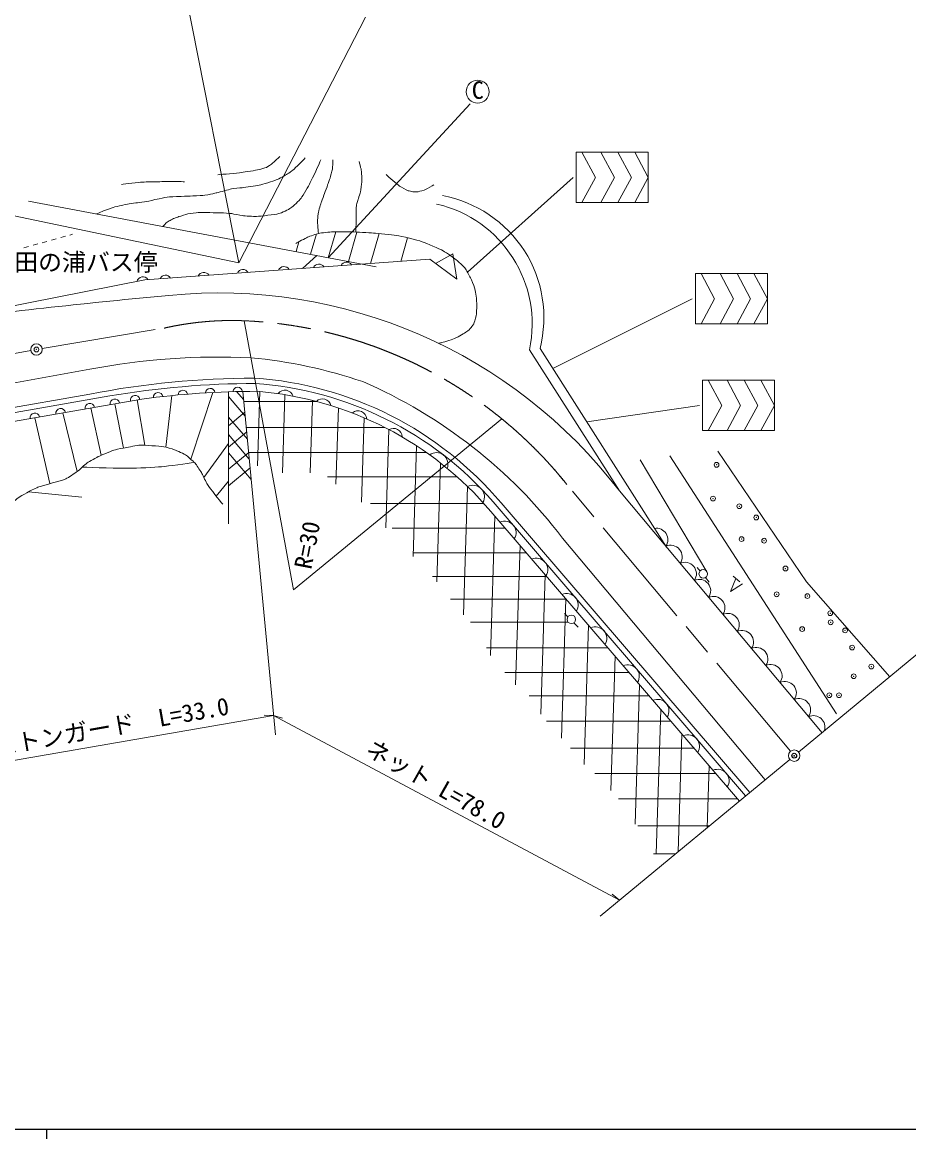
# Model space of a CAD drawing. Units: millimetres, scale not verified. Extents: x 40000 to 680000, y 20000 to 380000.
# Drawn here: x 265470 to 358129, y 204000 to 320684 of the extents above; entities that cross this region are included whole.
import ezdxf
from ezdxf.enums import TextEntityAlignment as Align

# ---------------------------------------------------------------- set-up
doc = ezdxf.new("R2010")
doc.units = ezdxf.units.MM
doc.header["$LTSCALE"] = 1000
doc.header["$PDMODE"] = 32
doc.header["$PDSIZE"] = 500
doc.linetypes.add('CHAIN', pattern=[18.5, 12, -1.5, 3.5, -1.5])
for name, color, linetype, lineweight in [('M-BGD', 7, 'Continuous', 13), ('M-BMK', 2, 'CHAIN', 13), ('M-STR-HTXT', 7, 'Continuous', 13), ('M-TTL-BAND', 7, 'Continuous', 25), ('M-WORK', 1, 'Continuous', 13)]:
    doc.layers.add(name, color=color, linetype=linetype, lineweight=lineweight)
doc.layers.add('M-OTRS', color=6, linetype='Continuous')
doc.styles.add('ＭＳ ゴシック', font='')
doc.styles.get('ＭＳ ゴシック').set_extended_font_data('MS Gothic')

msp = doc.modelspace()

# ---------------------------------------------------------------- linework, layer by layer
at = {"layer": 'M-BGD'}
for centre in [(266943, 286489), (346165, 244029)]:
    msp.add_circle(centre, 600, dxfattribs=at)
msp.add_point((266943, 286489), dxfattribs=at)
at = {"layer": 'M-BMK'}
for p, q in [((267535, 286588), (280292, 288719)), ((266353, 286383), (206628, 275676)), ((345779, 244489), (321097, 273930))]:
    msp.add_line(p, q, dxfattribs=at)
for centre, radius, start, end in [((287369, 257721), 31796, 87.66854, 102.86032), ((286672, 243758), 45776, 38.71717, 87.50757)]:
    msp.add_arc(centre, radius, start, end, dxfattribs=at)
at = {"layer": 'M-OTRS'}
msp.add_point((346165, 244029), dxfattribs=at)
at = {"layer": 'M-STR-HTXT'}
for p, q in [((281851, 327269), (288109, 295548)), ((288109, 295548), (301360, 321235)), ((291934, 246197), (288532, 282102)), ((291741, 248242), (290757, 248256)), ((327909, 228927), (327141, 229542))]:
    msp.add_line(p, q, dxfattribs=at)
for points in [[(291741, 248242), (259076, 242602), (259996, 242948)], [(327909, 228927), (291741, 248242), (292679, 247950)]]:
    msp.add_lwpolyline(points, dxfattribs=at)
at = {"layer": 'M-TTL-BAND'}
for p, q in [((40000, 205000), (579000, 205000)), ((268000, 205000), (268000, 204000))]:
    msp.add_line(p, q, dxfattribs=at)
at = {"layer": 'M-WORK'}
for p, q in [((297449, 296084), (312271, 312175)), ((325392, 304477), (323974, 307106)), ((327376, 304477), (325959, 307106)), ((329154, 304477), (327737, 307106)), ((330907, 304477), (329489, 307106)), ((323057, 304477), (312006, 294559)), ((325392, 304477), (323974, 301849)), ((327376, 304477), (325959, 301849)), ((329154, 304477), (327737, 301849)), ((330907, 304477), (329489, 301849)), ((266109, 302005), (302454, 295138)), ((261898, 301034), (288109, 295548)), ((297449, 296084), (298228, 298791)), ((299569, 295683), (300454, 298758)), ((268040, 297784), (267558, 297651)), ((269004, 298050), (268522, 297917)), ((269968, 298316), (269486, 298183)), ((270729, 298526), (270450, 298449)), ((294085, 296719), (294380, 297743)), ((295595, 296434), (296209, 298566)), ((301855, 295467), (302759, 298603)), ((305034, 295697), (305744, 298161)), ((266112, 297251), (265630, 297118)), ((267076, 297517), (266594, 297384)), ((294760, 294954), (296244, 296312)), ((337840, 291798), (336422, 294427)), ((339824, 291798), (338407, 294427)), ((341602, 291798), (340185, 294427)), ((343355, 291798), (341937, 294427)), ((205890, 279567), (278260, 293762)), ((335505, 291798), (320925, 284505)), ((337840, 291798), (336422, 289169)), ((339824, 291798), (338407, 289169)), ((341602, 291798), (340185, 289169)), ((343355, 291798), (341937, 289169)), ((318487, 286448), (327891, 271697)), ((319589, 286607), (332799, 265843)), ((272543, 284416), (207155, 272694)), ((338580, 280646), (337163, 283274)), ((340565, 280646), (339147, 283274)), ((342343, 280646), (340925, 283274)), ((344095, 280646), (342678, 283274)), ((199671, 269092), (272541, 281829)), ((199737, 268540), (274618, 281628)), ((201637, 267964), (277970, 281306)), ((205961, 268720), (277970, 281306)), ((278289, 276496), (277463, 281217)), ((280480, 276289), (281102, 281673)), ((283077, 275026), (285378, 281995)), ((287008, 268274), (287025, 282065)), ((288775, 279533), (287024, 281578)), ((288616, 281215), (287867, 282089)), ((290060, 274314), (290306, 282090)), ((292656, 273613), (292914, 281763)), ((273708, 275433), (272643, 280375)), ((276030, 276187), (275130, 280809)), ((296258, 281051), (288631, 281051)), ((295572, 273585), (295812, 281166)), ((298257, 272394), (298510, 280378)), ((336246, 280646), (324486, 278909)), ((338580, 280646), (337163, 278017)), ((340565, 280646), (339147, 278017)), ((342343, 280646), (340925, 278017)), ((344095, 280646), (342678, 278017)), ((268332, 272464), (266780, 279350)), ((271209, 273731), (269718, 279863)), ((287021, 278514), (288737, 279936)), ((289004, 277113), (287022, 279429)), ((300944, 270523), (301223, 279345)), ((287018, 276279), (288933, 277864)), ((303348, 278351), (288887, 278351)), ((303477, 267845), (303802, 278116)), ((287018, 276676), (284451, 273118)), ((289201, 275040), (287019, 277588)), ((287015, 273962), (289137, 275719)), ((289403, 272913), (287017, 275699)), ((307719, 275719), (289137, 275719)), ((306314, 264846), (306680, 276423)), ((333144, 275383), (350590, 248404)), ((308799, 262220), (309191, 274625)), ((330044, 274966), (337045, 263261)), ((287013, 272228), (289289, 274113)), ((310930, 273170), (297365, 273170)), ((287013, 272733), (285745, 271157)), ((311588, 258762), (312013, 272163)), ((266125, 271616), (271674, 271037)), ((349071, 246433), (327891, 271697)), ((313726, 270384), (301874, 270384)), ((340430, 239285), (314452, 269550)), ((341086, 239828), (314699, 270568)), ((341510, 240178), (315525, 270451)), ((314415, 254497), (314876, 269056)), ((315945, 267810), (304137, 267810)), ((343129, 241517), (321949, 266781)), ((318151, 265240), (306326, 265240)), ((317039, 251440), (317500, 265999)), ((320288, 262751), (308353, 262751)), ((319671, 248374), (320132, 262933)), ((336011, 263703), (336322, 263329)), ((336891, 262645), (337289, 262167)), ((340462, 262219), (339770, 262800)), ((322321, 260382), (310233, 260382)), ((321824, 245865), (322285, 260424)), ((364555, 259241), (346627, 244411)), ((322517, 257997), (312311, 257997)), ((322162, 258895), (322505, 258550)), ((323131, 257918), (323569, 257477)), ((324191, 243108), (324652, 257667)), ((326679, 255306), (314011, 255306)), ((326997, 240375), (327441, 254417)), ((328879, 252742), (315900, 252742)), ((329535, 236883), (329996, 251442)), ((330987, 250286), (318450, 250286)), ((331748, 233766), (332226, 248844)), ((333266, 247632), (320275, 247632)), ((334017, 233980), (334407, 246303)), ((335678, 244822), (322787, 244822)), ((345702, 243646), (325888, 227256)), ((337050, 236489), (337256, 242984)), ((337947, 242178), (325332, 242178)), ((340228, 239521), (327810, 239521)), ((337315, 236708), (329827, 236708)), ((333758, 233766), (331446, 233766))]:
    msp.add_line(p, q, dxfattribs=at)
for points in [[(323381, 301849), (323381, 307106), (330907, 307106), (330907, 301849)], [(335829, 289169), (335829, 294427), (343355, 294427), (343355, 289169)], [(336570, 278017), (336570, 283274), (344095, 283274), (344095, 278017)]]:
    msp.add_lwpolyline(points, close=True, dxfattribs=at)
for points in [[(278260, 293762), (308074, 295916), (310897, 293834), (310481, 296472), (308652, 295490)], [(315609, 279227), (293817, 261375), (288663, 289490)], [(356149, 252288), (347447, 262207), (338183, 275877)], [(340741, 261986), (339501, 261207), (340052, 262563)]]:
    msp.add_lwpolyline(points, dxfattribs=at)
for centre, radius in [((313071, 313433), 1200), ((336659, 263030), 450), ((322866, 258282), 450)]:
    msp.add_circle(centre, radius, dxfattribs=at)
for centre, radius, start, end in [((307033, 289821), 12961, 345.63877, 79.55915), ((305899, 289142), 12872, 347.91763, 77.06952), ((296469, 294802), 619, 30.49832, 157.76903), ((299362, 295011), 619, 30.49832, 157.76903), ((278064, 293472), 619, 30.49832, 167.61494), ((280444, 293644), 619, 30.49832, 157.76903), ((284433, 293932), 619, 30.49832, 157.76903), ((288531, 294228), 619, 30.49832, 157.76903), ((292821, 294538), 619, 30.49832, 157.76903), ((338665, -348773), 643512, 95.15958, 97.36491), ((286064, 239785), 52611, 37.3415, 95.7488), ((286036, 214250), 71452, 87.32465, 100.88503), ((284584, 234480), 51367, 71.29037, 84.6527), ((289753, 193527), 89964, 89.99419, 101.03034), ((290035, 191446), 91491, 90.13911, 99.70086), ((285117, 281921), 500, 9.9144, 176.32032), ((287990, 282047), 500, 6.24854, 176.32032), ((287284, 246624), 36950, 40.15443, 86.15322), ((287284, 246624), 36400, 41.13288, 86.01584), ((280121, 234869), 52611, 37.3415, 66.54515), ((275130, 280809), 500, 9.9144, 189.9144), ((277267, 281183), 500, 9.9144, 189.9144), ((290006, 192151), 89964, 89.99419, 97.68827), ((279672, 281489), 500, 9.9144, 183.28134), ((282247, 281735), 500, 9.9144, 179.98576), ((287166, 246529), 35700, 40.15443, 85.42369), ((292927, 281329), 903, 18.11898, 143.08214), ((296851, 280425), 903, 13.11898, 134.99131), ((269477, 279821), 500, 9.9144, 189.9144), ((272518, 280353), 500, 9.9144, 189.9144), ((300568, 279174), 903, 4.11898, 131.24397), ((266780, 279350), 500, 9.9144, 189.9144), ((304265, 277340), 903, 1.11898, 120.82749), ((308763, 274506), 1204, 338.62407, 126.04432), ((312576, 271100), 1204, 330.16039, 117.91705), ((315883, 267342), 1204, 327.66847, 113.61518), ((331750, 266603), 1204, 325.158, 99.13541), ((333243, 264823), 1204, 325.158, 114.79218), ((319195, 263483), 1204, 327.66847, 113.61518), ((334735, 263042), 1204, 325.158, 114.79218), ((336228, 261262), 1204, 325.158, 114.79218), ((322371, 259783), 1204, 327.66847, 113.61518), ((337721, 259481), 1204, 325.158, 114.79218), ((339214, 257701), 1204, 325.158, 114.79218), ((325372, 256287), 1204, 327.66847, 113.61518), ((340706, 255920), 1204, 325.158, 114.79218), ((342199, 254140), 1204, 325.158, 114.79218), ((328766, 252332), 1204, 327.66847, 113.61518), ((343692, 252359), 1204, 325.158, 114.79218), ((345184, 250579), 1204, 325.158, 114.79218), ((331869, 248718), 1204, 327.66847, 113.61518), ((346677, 248798), 1204, 325.158, 114.79218), ((348170, 247018), 1204, 341.20376, 114.79218), ((335055, 245007), 1204, 327.66847, 113.61518), ((338147, 241404), 1204, 327.66847, 113.61518)]:
    msp.add_arc(centre, radius, start, end, dxfattribs=at)
for points, knots in [([(295055, 306514), (294808, 306247), (294030, 305479), (293759, 305236), (293658, 305145), (293319, 304917), (293203, 304848), (292971, 304711), (292272, 304307), (292022, 304207), (291675, 304069), (290599, 303750), (290235, 303668), (289882, 303588), (288805, 303448), (288447, 303398), (288225, 303367), (287554, 303307), (287334, 303263), (287027, 303202), (286119, 302954), (285816, 302875), (285728, 302852), (285467, 302774), (285378, 302757), (285170, 302717), (284543, 302609), (284332, 302588), (284067, 302562), (283266, 302532), (283000, 302521), (282767, 302512), (282069, 302499), (281836, 302487), (281590, 302475), (280850, 302434), (280605, 302403), (280396, 302377), (279779, 302247), (279573, 302204), (279346, 302157), (278671, 301992), (278443, 301951), (278259, 301918), (277701, 301857), (277516, 301833), (277342, 301810), (276821, 301747), (276648, 301717), (276481, 301688), (275983, 301574), (275817, 301537), (275649, 301499), (275143, 301392), (274979, 301341), (274773, 301278), (274167, 301051), (273967, 300970), (273820, 300911), (273519, 300785), (273228, 300660)], [0, 0, 0, 0, 1, 1, 1, 2, 2, 2, 3, 3, 3, 4, 4, 4, 5, 5, 5, 6, 6, 6, 7, 7, 7, 8, 8, 8, 9, 9, 9, 10, 10, 10, 11, 11, 11, 12, 12, 12, 13, 13, 13, 14, 14, 14, 15, 15, 15, 16, 16, 16, 17, 17, 17, 18, 18, 18, 19, 19, 19, 20, 20, 20, 20]), ([(296677, 306317), (296477, 305829), (295815, 304393), (295573, 303925), (295400, 303588), (294836, 302596), (294605, 302296), (294426, 302062), (293784, 301448), (293543, 301280), (293315, 301123), (292560, 300756), (292291, 300690), (291834, 300578), (290424, 300425), (289954, 300400), (289650, 300384), (288738, 300451), (288436, 300484), (288218, 300508), (287575, 300659), (287357, 300687), (287136, 300715), (286470, 300760), (286247, 300768), (285772, 300783), (284345, 300815), (283869, 300801), (283649, 300795), (282989, 300712), (282773, 300666), (282583, 300626), (282031, 300435), (281847, 300374), (281732, 300335), (281391, 300216), (281281, 300169), (281184, 300127), (280900, 299984), (280811, 299928), (280733, 299880), (280514, 299715), (280449, 299651), (280391, 299594), (280280, 299471), (280173, 299348)], [0, 0, 0, 0, 1, 1, 1, 2, 2, 2, 3, 3, 3, 4, 4, 4, 5, 5, 5, 6, 6, 6, 7, 7, 7, 8, 8, 8, 9, 9, 9, 10, 10, 10, 11, 11, 11, 12, 12, 12, 13, 13, 13, 14, 14, 14, 15, 15, 15, 15]), ([(292394, 306665), (292251, 306516), (291794, 306096), (291634, 305966), (291513, 305868), (291133, 305595), (290993, 305527), (290850, 305458), (290390, 305323), (290234, 305291), (289868, 305216), (288760, 305037), (288389, 304991), (287892, 304929), (286394, 304788), (285894, 304755)], [0, 0, 0, 0, 1, 1, 1, 2, 2, 2, 3, 3, 3, 4, 4, 4, 5, 5, 5, 5]), ([(297927, 306305), (297938, 306109), (297910, 305519), (297881, 305325), (297853, 305138), (297695, 304590), (297640, 304409), (297596, 304265), (297437, 303841), (297387, 303699), (297324, 303518), (297140, 302974), (297074, 302795), (297009, 302622), (296797, 302108), (296732, 301935), (296701, 301854), (296621, 301606), (296598, 301523), (296560, 301384), (296451, 300967), (296426, 300826), (296398, 300672), (296340, 300204), (296333, 300048), (296326, 299906), (296345, 299479), (296357, 299337), (296369, 299195), (296402, 298895), (296434, 298614)], [0, 0, 0, 0, 1, 1, 1, 2, 2, 2, 3, 3, 3, 4, 4, 4, 5, 5, 5, 6, 6, 6, 7, 7, 7, 8, 8, 8, 9, 9, 9, 10, 10, 10, 10]), ([(300688, 306123), (300733, 305972), (300845, 305510), (300875, 305355), (300896, 305247), (300936, 304921), (300942, 304811), (300951, 304645), (300961, 304143), (300951, 303977), (300939, 303776), (300870, 303176), (300830, 302979), (300802, 302836), (300653, 302424), (300608, 302285), (300582, 302201), (300497, 301949), (300476, 301863), (300451, 301762), (300388, 301455), (300380, 301351), (300367, 301197), (300370, 300734), (300368, 300580), (300363, 300228), (300352, 299450), (300342, 298764)], [0, 0, 0, 0, 1, 1, 1, 2, 2, 2, 3, 3, 3, 4, 4, 4, 5, 5, 5, 6, 6, 6, 7, 7, 7, 8, 8, 8, 9, 9, 9, 9]), ([(308473, 303715), (308319, 303592), (307811, 303284), (307632, 303204), (307482, 303137), (307001, 303011), (306839, 302984), (306733, 302967), (306407, 302974), (306299, 302984), (306197, 302994), (305889, 303046), (305794, 303086), (305610, 303162), (305077, 303439), (304917, 303558), (304615, 303782), (303764, 304522), (303500, 304789)], [0, 0, 0, 0, 1, 1, 1, 2, 2, 2, 3, 3, 3, 4, 4, 4, 5, 5, 5, 6, 6, 6, 6]), ([(275823, 303746), (276265, 303808), (277597, 303950), (278042, 303982), (278400, 304007), (279477, 304025), (279836, 304029), (280327, 304034), (281801, 304034), (282292, 304029), (282378, 304028), (282419, 304025), (282419, 304020)], [0, 0, 0, 0, 1, 1, 1, 2, 2, 2, 3, 3, 3, 4, 4, 4, 4]), ([(294069, 297560), (294302, 297710), (295037, 298108), (295292, 298221), (295515, 298320), (296209, 298566), (296448, 298617), (296741, 298679), (297637, 298768), (297936, 298783), (298332, 298801), (299523, 298795), (299919, 298783), (300369, 298768), (301718, 298686), (302167, 298650), (302648, 298612), (304092, 298499), (304567, 298416), (305118, 298320), (306752, 297931), (307283, 297755), (307738, 297604), (309056, 297016), (309478, 296787), (309792, 296617), (310662, 295993), (310942, 295772), (311112, 295637), (311589, 295188), (311721, 295016), (311866, 294828), (312211, 294200), (312316, 293987), (312416, 293785), (312687, 293165), (312745, 292947), (312818, 292677), (312945, 291844), (312964, 291565), (312983, 291295), (312963, 290482), (312933, 290213), (312912, 290027), (312780, 289478), (312714, 289303), (312670, 289188), (312471, 288875), (312393, 288780), (312315, 288684), (312041, 288428), (311938, 288358), (311719, 288211), (311033, 287807), (310791, 287701), (310511, 287577), (309638, 287284), (309341, 287212), (309252, 287190), (309135, 287163), (308998, 287134)], [0, 0, 0, 0, 1, 1, 1, 2, 2, 2, 3, 3, 3, 4, 4, 4, 5, 5, 5, 6, 6, 6, 7, 7, 7, 8, 8, 8, 9, 9, 9, 10, 10, 10, 11, 11, 11, 12, 12, 12, 13, 13, 13, 14, 14, 14, 15, 15, 15, 16, 16, 16, 17, 17, 17, 18, 18, 18, 19, 19, 19, 20, 20, 20, 20]), ([(286423, 270320), (286080, 270711), (285124, 271946), (284832, 272376), (284686, 272591), (284372, 273308), (284242, 273533), (284126, 273734), (283756, 274325), (283605, 274501), (283432, 274701), (282855, 275251), (282637, 275398), (282402, 275556), (281626, 275910), (281362, 276012), (281147, 276095), (280480, 276289), (280252, 276319), (279764, 276384), (278289, 276496), (277797, 276484), (277481, 276477), (276549, 276281), (276238, 276225), (276030, 276187), (275401, 276077), (275199, 276012), (274856, 275902), (273850, 275504), (273523, 275351), (273255, 275226), (272477, 274794), (272234, 274624), (272011, 274468), (271427, 273894), (271209, 273731), (270983, 273563), (270282, 273076), (270019, 272971), (269475, 272754), (267764, 272328), (267211, 272135), (266983, 272056), (266339, 271727), (266125, 271616), (265946, 271524), (265418, 271232), (265251, 271120), (264959, 270925), (264131, 270270), (263835, 270081), (263580, 269919), (262784, 269478), (262501, 269373), (262034, 269199), (260592, 268805), (260107, 268693), (259695, 268598), (258442, 268409), (258025, 268342), (257823, 268310), (257209, 268250), (257010, 268201), (256715, 268127), (255853, 267828), (255566, 267728), (255462, 267692), (255158, 267556), (255054, 267519), (254961, 267486), (254679, 267393), (254581, 267378), (254437, 267355), (253996, 267328), (253850, 267330), (253352, 267340), (251860, 267386), (251366, 267439), (250370, 267546), (247393, 267956), (246408, 268133), (245732, 268254), (243742, 268791), (243069, 268926), (242591, 269023), (241143, 269261), (240656, 269290), (240260, 269314), (239066, 269246), (238673, 269191), (238349, 269146), (237390, 268917), (237087, 268794), (236782, 268670), (235929, 268165), (235665, 267968), (235123, 267563), (233615, 266199), (233074, 265793), (232464, 265335), (230566, 264056), (229918, 263655), (229558, 263433), (228396, 262910), (228039, 262683), (227577, 262390), (226287, 261373), (225836, 261064), (225603, 260904), (224891, 260432), (224624, 260341), (224251, 260214), (223080, 260012), (222688, 259987), (222014, 259944), (219982, 259922), (219311, 260001), (218598, 260085), (216491, 260573), (215808, 260794), (214740, 261140), (211608, 262382), (210578, 262830), (209459, 263318), (206146, 264887), (205072, 265468), (204282, 265896), (202213, 267162), (201074, 267906)], [0, 0, 0, 0, 1, 1, 1, 2, 2, 2, 3, 3, 3, 4, 4, 4, 5, 5, 5, 6, 6, 6, 7, 7, 7, 8, 8, 8, 9, 9, 9, 10, 10, 10, 11, 11, 11, 12, 12, 12, 13, 13, 13, 14, 14, 14, 15, 15, 15, 16, 16, 16, 17, 17, 17, 18, 18, 18, 19, 19, 19, 20, 20, 20, 21, 21, 21, 22, 22, 22, 23, 23, 23, 24, 24, 24, 25, 25, 25, 26, 26, 26, 27, 27, 27, 28, 28, 28, 29, 29, 29, 30, 30, 30, 31, 31, 31, 32, 32, 32, 33, 33, 33, 34, 34, 34, 35, 35, 35, 36, 36, 36, 37, 37, 37, 38, 38, 38, 39, 39, 39, 40, 40, 40, 41, 41, 41, 42, 42, 42, 43, 43, 43, 43]), ([(283432, 274701), (282754, 274579), (280704, 274299), (280018, 274234), (279359, 274172), (277375, 274072), (276713, 274069), (275718, 274064), (272734, 274143), (271740, 274199)], [0, 0, 0, 0, 1, 1, 1, 2, 2, 2, 3, 3, 3, 3])]:
    msp.add_open_spline(points, degree=3, knots=knots, dxfattribs=at)
for p in [(338043, 274433), (337673, 270905), (340423, 270103), (342190, 268929), (340656, 266669), (343017, 266500), (345251, 263593), (344330, 260902), (347541, 260713), (349926, 258919), (349973, 257974), (346998, 257266), (351484, 257124), (352216, 255330), (354223, 253347), (352381, 252332), (349831, 250348), (350846, 250348)]:
    msp.add_point(p, dxfattribs=at)

# ---------------------------------------------------------------- texts
at = {"layer": 'M-STR-HTXT', "style": 'ＭＳ ゴシック'}
msp.add_text('田の浦バス停', height=1833, dxfattribs=at).set_placement((272120, 294151), align=Align.BOTTOM_CENTER)
for s, rotation, p in [('ストンガード\u3000L=33.0', 10.039, (275004, 245636)), ('ネット L=78.0', 330.5, (307984, 239756))]:
    msp.add_text(s, height=1833, rotation=rotation, dxfattribs=at).set_placement(p, align=Align.BOTTOM_CENTER)
at = {"layer": 'M-WORK', "style": 'ＭＳ ゴシック'}
msp.add_text('C', height=1833, dxfattribs=at).set_placement((312459, 312131), align=Align.BOTTOM_LEFT)
msp.add_text('R=30', height=1833, rotation=78.998, dxfattribs=at).set_placement((296214, 263323), align=Align.BOTTOM_LEFT)

doc.saveas('drawing.dxf')
